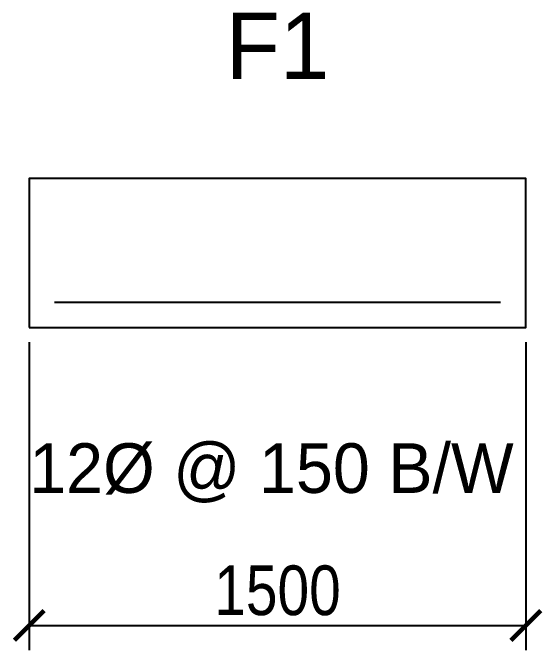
# Model space of a CAD drawing. Extents: x -4369 to 1422622, y -1410602 to 19948.
# Drawn here: x 1399200 to 1400800, y -201425 to -199500 of the extents above; entities that cross this region are included whole.
import ezdxf
from ezdxf.enums import TextEntityAlignment as Align

# ---------------------------------------------------------------- set-up
doc = ezdxf.new("R2010")
doc.units = 0
for name, color, linetype in [('Dimension', 6, 'Continuous'), ('Foundation', 3, 'Continuous'), ('Rod-1', 6, 'Continuous'), ('Text-1', 7, 'Continuous'), ('Text-2', 7, 'Continuous')]:
    doc.layers.add(name, color=color, linetype=linetype)
doc.styles.add('OpenSansCondensed-Light', font='OpenSansCondensed-Light.ttf')
doc.dimstyles.new('EZDXF', dxfattribs={"dimtxt": 0.25, "dimasz": 0.175, "dimexe": 0.375, "dimexo": 0.125, "dimgap": 0.1, "dimtad": 1, "dimlfac": 100, "dimzin": 12, "dimdsep": 46, "dimtxsty": 'OpenSansCondensed-Light', "dimblk": 'ARCHTICK', "dimcen": 2.5, "dimazin": 3, "dimtfac": 0.5, "dimtmove": 2, "dimatfit": 3})

# ---------------------------------------------------------------- blocks, each defined once
blk = doc.blocks.new('_ARCHTICK')
at = {"color": 0, "linetype": 'BYBLOCK', "const_width": 0.15}
blk.add_lwpolyline([(-0.5, -0.5), (0.5, 0.5)], dxfattribs=at)

msp = doc.modelspace()

# ---------------------------------------------------------------- linework, layer by layer
at = {"layer": 'Foundation'}
msp.add_lwpolyline([(1399250, -200450), (1400750, -200450), (1400750, -200000), (1399250, -200000)], close=True, dxfattribs=at)
at = {"layer": 'Rod-1'}
msp.add_line((1399326, -200374), (1400674, -200374), dxfattribs=at)

# ---------------------------------------------------------------- texts
at = {"layer": 'Text-1'}
msp.add_text('F1', height=200, dxfattribs=at).set_placement((1400000, -199700), align=Align.CENTER)
at = {"layer": 'Text-2'}
msp.add_text('12%%C @ 150 B/W', height=150, dxfattribs=at).set_placement((1399250, -200950))

# ---------------------------------------------------------------- dimensions: what is measured, and where the dimension line sits
at = {"layer": 'Dimension'}
msp.add_linear_dim(base=(1399250, -201350), p1=(1399250, -200450), p2=(1400750, -200450), dimstyle='EZDXF', override={"dimtxt": 150, "dimasz": 90, "dimexe": 75, "dimexo": 45, "dimgap": 30, "dimtad": 1, "dimtih": 1, "dimtoh": 1, "dimdec": 0, "dimlfac": 1}, dxfattribs=at).render()

doc.saveas('drawing.dxf')
